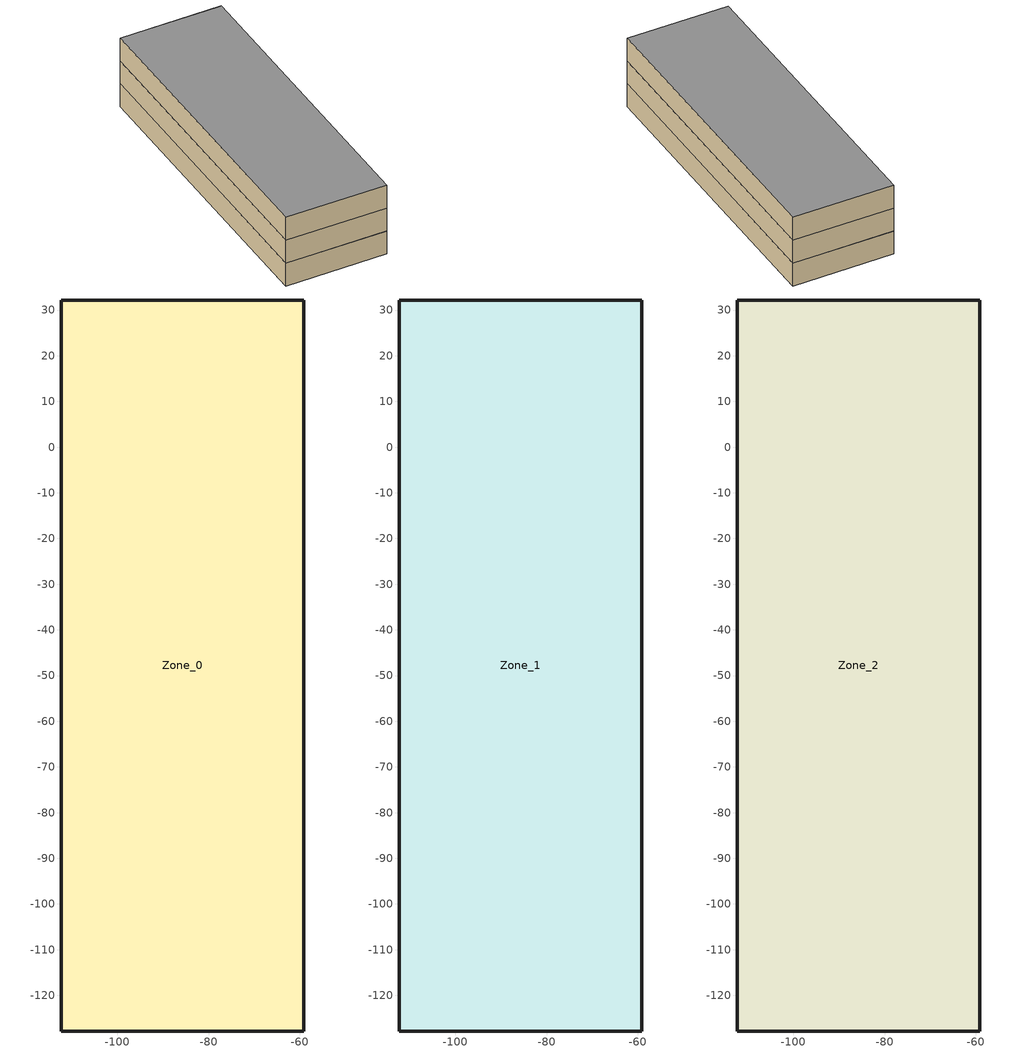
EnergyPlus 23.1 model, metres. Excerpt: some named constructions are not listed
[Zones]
Zone_0
 floor ground (Zone_0:f4UnderGroundSlabCF): -59.21,-127.8 -59.21,32.2 -112.21,32.2 -112.21,-127.8 z-85.04
 floor ground (Zone_0:f5UnderGroundSlabCF): -59.21,-127.8 -112.21,-127.8 -112.21,32.2 -59.21,32.2 z-97.96
 wall ground (Zone_0:f0UnderGroundWallCF): -112.21,-127.8 -59.21,-127.8 z-97.96:-85.04
 wall ground (Zone_0:f1UnderGroundWallCF): -112.21,32.2 -112.21,-127.8 z-97.96:-85.04
 wall ground (Zone_0:f2UnderGroundWallCF): -59.21,32.2 -112.21,32.2 z-97.96:-85.04
 wall ground (Zone_0:f3UnderGroundWallCF): -59.21,-127.8 -59.21,32.2 z-97.96:-85.04
Zone_1
 floor ground (Zone_1:f4UnderGroundSlabCF): -59.21,-127.8 -59.21,32.2 -112.21,32.2 -112.21,-127.8 z-72.04
 floor ground (Zone_1:f5UnderGroundSlabCF): -59.21,-127.8 -112.21,-127.8 -112.21,32.2 -59.21,32.2 z-84.96
 wall ground (Zone_1:f0UnderGroundWallCF): -112.21,-127.8 -59.21,-127.8 z-84.96:-72.04
 wall ground (Zone_1:f1UnderGroundWallCF): -112.21,32.2 -112.21,-127.8 z-84.96:-72.04
 wall ground (Zone_1:f2UnderGroundWallCF): -59.21,32.2 -112.21,32.2 z-84.96:-72.04
 wall ground (Zone_1:f3UnderGroundWallCF): -59.21,-127.8 -59.21,32.2 z-84.96:-72.04
Zone_2
 floor ground (Zone_2:f4UnderGroundSlabCF): -59.21,-127.8 -59.21,32.2 -112.21,32.2 -112.21,-127.8 z-59.04
 floor ground (Zone_2:f5UnderGroundSlabCF): -59.21,-127.8 -112.21,-127.8 -112.21,32.2 -59.21,32.2 z-71.96
 wall ground (Zone_2:f0UnderGroundWallCF): -112.21,-127.8 -59.21,-127.8 z-71.96:-59.04
 wall ground (Zone_2:f1UnderGroundWallCF): -112.21,32.2 -112.21,-127.8 z-71.96:-59.04
 wall ground (Zone_2:f2UnderGroundWallCF): -59.21,32.2 -112.21,32.2 z-71.96:-59.04
 wall ground (Zone_2:f3UnderGroundWallCF): -59.21,-127.8 -59.21,32.2 z-71.96:-59.04
[Schedule:Day:Hourly]
4990655d-30be-42d0-b7d9-f7b91360c5e3: Fraction, 1, 1, 1, 1, 1, 1, 1, 1, 0, 0, 0, 0, 0, 1, 0, 0, 0, 0, 0, 0, 0, 0, 0, 0
ddbcabad-8235-46fe-bcf6-a4b15b8a3657: Fraction, 1, 1, 1, 1, 1, 1, 1, 1, 0, 0, 0, 0, 0, 0, 0, 0, 0, 0, 0, 0, 0, 0, 0, 0
cf72248c-35f2-4a80-829b-52ebcfa34b87: Fraction, 1, 1, 1, 1, 1, 1, 1, 1, 0, 0, 0, 1, 1, 1, 1, 1, 0, 0, 0, 0, 0, 0, 0, 1
f7a328d6-0f38-42f4-88d7-8ab40b2088d2: Fraction, 1, 1, 1, 1, 1, 1, 1, 1, 0, 0, 0, 0, 0, 0, 0, 0, 0, 0, 0, 0, 0, 0, 0, 1
c32389d2-2add-4f29-b338-ec1394a05f4c: Fraction, 1, 1, 1, 1, 1, 1, 1, 1, 0, 0, 0, 0, 1, 1, 1, 0, 0, 0, 0, 0, 0, 0, 0, 0
146a138a-6f85-4a5b-9412-bb39e09219f7: Fraction, 1, 1, 1, 1, 1, 1, 1, 1, 0, 0, 0, 0, 0, 0, 0, 0, 0, 0, 0, 0, 0, 0, 1, 1
f6184e7c-405b-4245-8a70-00a4ae2035b5: Fraction, 1, 1, 1, 1, 1, 1, 1, 0, 0, 0, 0, 0, 1, 1, 1, 1, 0, 0, 0, 0, 0, 0, 0, 1
8ddc65c8-9e36-4aec-b7d1-ee3f3f695c53: Fraction, 1, 1, 1, 1, 1, 1, 1, 1, 0, 0, 0, 0, 1, 1, 1, 1, 1, 0, 0, 0, 0, 0, 0, 0
17b4bac4-211b-4c28-b564-849c113c3565: Fraction, 1, 1, 1, 1, 1, 1, 1, 1, 0, 0, 0, 0, 1, 1, 1, 1, 1, 0, 0, 0, 0, 0, 0, 1
c70f6871-ed7a-423d-9844-114cf08882d0: Fraction, 1, 1, 1, 1, 1, 0, 0, 0, 0, 0, 1, 1, 1, 1, 0, 0, 0, 0, 0, 0, 0, 0, 1, 1
7c3bb871-3966-407a-b88a-8c1460967f59: Fraction, 1, 1, 1, 1, 1, 0, 0, 0, 0, 0, 0, 0, 0, 0, 0, 1, 1, 1, 1, 1, 1, 1, 1, 1
dc983827-3ba4-4b70-8237-813376e3e265: Fraction, 1, 1, 1, 1, 1, 1, 1, 0, 0, 0, 0, 0, 0, 0, 0, 0, 0, 0, 0, 0, 0, 0, 1, 1
5ee64a08-fed8-4533-8653-3ad76e69a3d0: Fraction, 1, 1, 1, 1, 1, 1, 1, 0, 0, 0, 0, 0, 0, 0, 0, 0, 0, 0, 0, 0, 0, 0, 0, 1
41fc63b1-8e9f-40ea-8ef0-43001e7998d6: Fraction, 1, 1, 1, 1, 1, 1, 1, 1, 1, 1, 1, 0, 0, 0, 0, 0, 0, 0, 0, 0, 1, 1, 1, 1
ce5294b1-de96-4e6e-bf06-3be5c6e3b400: Fraction, 1, 1, 1, 1, 1, 1, 0, 0, 0, 0, 0, 0, 0, 0, 0, 0, 0, 0, 0, 0, 0, 1, 1, 1
b8d48e1c-969c-4840-b635-7067400f91d2: Fraction, 1, 1, 1, 1, 0, 0, 0, 0, 0, 0, 0, 0, 0, 0, 0, 0, 0, 0, 0, 0, 0, 1, 1, 1
364b9e69-32af-4f8e-94e3-46e899a1d91f: Fraction, 1, 1, 1, 1, 1, 1, 1, 1, 1, 1, 1, 1, 1, 1, 0, 0, 0, 0, 0, 0, 1, 1, 1, 1
a0b18eb7-2e75-4f11-a7e0-804d67b3919c: Fraction, 1, 1, 1, 1, 1, 1, 0, 0, 0, 0, 0, 0, 0, 0, 0, 0, 0, 0, 0, 0, 0, 0, 1, 1
9e18fb16-ee91-4388-b70b-efbd5e9856e6: Fraction, 0, 1, 1, 1, 1, 1, 1, 1, 0, 0, 0, 0, 0, 1, 0, 0, 0, 0, 1, 1, 1, 1, 1, 1
515ce9a3-66bb-4084-a181-e53a57d5561e: Fraction, 1, 1, 1, 1, 1, 1, 0, 0, 0, 0, 0, 0, 1, 1, 0, 0, 1, 1, 1, 1, 1, 1, 1, 1
1893ab3f-ba69-43c9-8924-3ffcb4855753: Fraction, 1, 1, 1, 1, 1, 1, 1, 1, 0, 0, 0, 0, 0, 0, 0, 0, 0, 0, 0, 0, 0, 1, 1, 1
b7326c5a-3694-44a2-89e6-cd8f5f0abe92: Fraction, 1, 1, 1, 0, 0, 0, 0, 0, 0, 0, 0, 0, 0, 0, 0, 0, 0, 0, 0, 0, 0, 0, 0, 0
1ab99d5c-8f8b-4ab1-8d59-781ea21491ca: Fraction, 1, 1, 1, 1, 1, 1, 1, 1, 0, 0, 0, 0, 1, 1, 1, 1, 0, 0, 0, 0, 0, 0, 0, 0
a392ec1e-b8d1-4bd2-8c94-c78533f0fa65: Fraction, 0, 0, 0, 0, 0, 0, 0, 0, 1, 1, 1, 1, 1, 1, 1, 1, 0, 0, 0, 0, 0, 0, 0, 0
4a0992a0-6703-4694-9782-776a2f764de0: Fraction, 0, 0, 0, 1, 1, 1, 1, 1, 0, 0, 0, 0, 0, 0, 0, 0, 0, 0, 0, 0, 0, 0, 0, 0
95b3747b-00af-4b3e-aab9-52492301c9c0: Fraction, 0, 0, 0, 1, 1, 1, 1, 1, 0, 0, 0, 0, 0, 1, 1, 1, 0, 0, 0, 0, 0, 0, 0, 0
296efc5e-ffa4-4d95-8c01-159e3d1a9450: Fraction, 0, 1, 1, 1, 1, 1, 1, 1, 0, 0, 0, 0, 0, 1, 1, 0, 0, 0, 0, 0, 0, 0, 0, 0
932f42c8-7dfa-4e44-b6b4-7462908f1e54: Fraction, 0, 0, 0, 0, 1, 1, 1, 1, 0, 0, 0, 0, 0, 0, 0, 0, 0, 0, 0, 0, 0, 0, 0, 0
e42cd00e-10d7-43a5-ba62-8932b40aff8c: Fraction, 1, 1, 1, 1, 1, 1, 1, 1, 1, 0, 1, 1, 1, 1, 1, 1, 1, 0, 0, 1, 1, 1, 1, 1
93c1feff-fb4b-419e-a2da-a6fa7789cb13: Fraction, 1, 1, 1, 1, 1, 1, 1, 1, 0, 0, 0, 1, 1, 1, 1, 1, 0, 1, 1, 1, 1, 1, 1, 1
bbb18f13-deb3-43b5-9cbe-abdd96d7ef34: Fraction, 0, 1, 1, 1, 1, 1, 1, 1, 0, 0, 0, 0, 1, 1, 1, 0, 0, 0, 0, 0, 0, 0, 0, 0
169f7885-dd6b-4bda-a898-fa467145b89e: Fraction, 0, 0, 0, 0, 0, 0, 0, 0, 0, 0, 0, 0, 1, 0, 0, 0, 0, 0, 0, 0, 0, 0, 0, 0
343cd352-4e35-4f80-aced-0067cc2ac560: Fraction, 0, 1, 1, 1, 1, 1, 1, 1, 0, 0, 0, 0, 0, 0, 0, 0, 0, 0, 0, 0, 0, 0, 0, 0
f2b1a1e4-7f33-417a-ad04-aa90d771b573: Fraction, 0, 1, 0, 0, 1, 0, 0, 0, 0, 0, 0, 1, 1, 1, 1, 1, 1, 0, 0, 0, 0, 0, 0, 0
4cc7bce9-e47b-4da7-a936-efd8a0d07b15: Fraction, 0, 0, 0, 0, 0, 0, 0, 0, 0, 0, 0, 0, 1, 0, 1, 0, 0, 0, 0, 0, 0, 0, 0, 0
ba259bce-0865-4687-8fcb-096b00680b9f: Fraction, 0, 0, 0, 0, 0, 0, 0, 0, 0, 0, 0, 1, 0, 0, 1, 1, 0, 0, 0, 0, 0, 0, 0, 1
99195353-3176-4c25-8915-a505d6ad7955: Fraction, 0, 0, 0, 1, 1, 1, 1, 1, 0, 0, 0, 1, 1, 1, 1, 0, 0, 0, 0, 0, 0, 1, 1, 0
2d8df18f-9c00-4bfb-b288-aba4eebd9f96: Fraction, 0, 1, 1, 1, 1, 1, 1, 1, 0, 0, 0, 1, 1, 1, 1, 1, 0, 0, 1, 0, 0, 1, 1, 1
4a9e5363-eca1-4d0f-ad8d-fdc4520bc8ea: Fraction, 1, 1, 1, 1, 1, 1, 1, 1, 0, 0, 0, 1, 1, 1, 1, 0, 0, 0, 0, 1, 0, 0, 1, 1
24733e8f-992a-4106-bfec-0ff543eb17ed: Fraction, 1, 1, 1, 1, 1, 1, 1, 1, 1, 1, 0, 0, 0, 0, 0, 0, 0, 0, 0, 1, 1, 1, 1, 1
4e9228c6-2ccb-4c8c-a529-8e9ebe4e32a6: Fraction, 1, 1, 1, 1, 1, 1, 1, 1, 0, 0, 0, 1, 1, 1, 1, 1, 1, 0, 1, 1, 1, 1, 1, 1
ba4fd41a-60d1-4598-9e01-96e9cb7a81a7: Fraction, 1, 1, 0, 0, 1, 1, 0, 0, 0, 0, 0, 1, 0, 0, 1, 1, 0, 0, 0, 0, 0, 0, 0, 0
462245c3-eebd-4e0e-bd01-4b4d76b4806a: Fraction, 0, 1, 1, 0, 1, 1, 0, 0, 0, 0, 0, 1, 1, 1, 1, 1, 1, 0, 0, 0, 0, 0, 0, 0
d584eac3-69da-4c84-9996-9a0aadd5a1b0: Fraction, 0, 0, 0, 0, 1, 1, 1, 1, 0, 0, 0, 1, 1, 1, 1, 1, 0, 0, 0, 0, 0, 0, 0, 0
65101d32-8e66-4dd0-b39b-07bb03a192c1: Fraction, 1, 1, 1, 1, 1, 1, 1, 1, 0, 0, 0, 1, 1, 1, 1, 1, 0, 0, 0, 0, 0, 0, 0, 0
8970d29c-e127-498a-928b-e103284c4e40: Fraction, 0, 0, 1, 1, 1, 1, 1, 0, 0, 0, 0, 1, 1, 1, 1, 1, 1, 0, 0, 0, 0, 0, 0, 0
88003ef4-4e17-4f12-82db-06ac83eec7df: Fraction, 0, 0, 0, 0, 0, 0, 0, 0, 0, 0, 0, 0, 0, 1, 0, 0, 0, 0, 0, 0, 0, 0, 0, 0
474987f6-c91e-4677-b19f-0e1b744b4fdf: Fraction, 0, 0, 0, 0, 0, 0, 0, 0, 0, 0, 0, 1, 1, 1, 0, 0, 0, 0, 0, 0, 0, 0, 0, 0
f6bbebfb-76e4-4b0b-9e43-2da733fbb0a3: Fraction, 0, 0, 0, 0, 0, 0, 0, 0, 0, 0, 0, 0, 1, 1, 1, 1, 0, 0, 0, 0, 0, 0, 0, 0
adb81e84-7430-47e9-b635-a36dea76b89d: Fraction, 0, 0, 0, 1, 1, 1, 1, 1, 0, 0, 0, 1, 1, 1, 1, 1, 0, 0, 0, 0, 0, 0, 0, 0
f6f1c1d9-049f-41b4-9d6b-bfb067bf195b: Fraction, 1, 1, 1, 0, 1, 1, 1, 1, 0, 0, 0, 1, 1, 1, 1, 1, 1, 0, 0, 0, 0, 0, 0, 1
553d6555-b667-4097-9b59-70cabb361f30: Fraction, 1, 1, 1, 1, 1, 1, 1, 1, 0, 0, 0, 1, 1, 1, 1, 1, 1, 0, 0, 0, 0, 0, 0, 1
e1393ffb-9773-4999-a726-9d47cb04136a: Fraction, 1, 1, 1, 1, 0, 0, 0, 1, 0, 0, 1, 1, 1, 1, 1, 1, 1, 0, 0, 0, 0, 0, 0, 0
e5b62834-753d-41ed-9473-68628bdb2179: Fraction, 1, 1, 1, 1, 0, 0, 0, 0, 0, 0, 0, 1, 1, 1, 1, 1, 1, 0, 0, 0, 0, 0, 0, 0
30c5b6e9-c70d-42c7-85a5-f8e20bae2a3a: Fraction, 0, 0, 0, 0, 0, 0, 0, 0, 0, 0, 0, 1, 1, 1, 1, 1, 0, 0, 0, 0, 0, 1, 1, 1
5256ec91-b374-429d-95dd-7bd58aa69f5c: Fraction, 1, 1, 1, 1, 1, 1, 1, 1, 1, 1, 0, 0, 0, 0, 1, 1, 0, 0, 0, 1, 1, 0, 1, 0
65d90f0f-ada1-4bf1-9faf-b2f59c34d37b: Fraction, 0, 1, 1, 1, 1, 1, 1, 1, 1, 1, 1, 1, 0, 1, 0, 1, 1, 1, 1, 1, 1, 1, 1, 1
a419129a-2f89-42c1-8dd8-f0857b677e69: Fraction, 1, 1, 1, 1, 1, 1, 1, 1, 0, 0, 0, 1, 0, 1, 1, 0, 0, 0, 0, 1, 0, 1, 1, 1
b022e0bb-a275-4c57-aa80-192e32ac189f: Fraction, 1, 1, 1, 1, 1, 1, 1, 1, 0, 0, 0, 1, 1, 1, 1, 1, 1, 1, 0, 0, 0, 0, 0, 0
c82ff078-1688-4139-a132-e602e139a5fd: Fraction, 1, 0, 1, 1, 1, 0, 1, 1, 0, 0, 0, 1, 1, 1, 1, 1, 1, 0, 0, 0, 0, 0, 0, 0
54109500-1a0b-4c05-bc4d-06f6168a1e04: Fraction, 0, 0, 0, 0, 0, 1, 1, 0, 0, 0, 0, 0, 1, 1, 1, 1, 0, 0, 0, 0, 1, 1, 1, 0
8a1bcc84-cceb-41af-95a9-7ed94f88ecd6: Fraction, 0, 1, 0, 1, 1, 1, 1, 1, 0, 0, 0, 1, 1, 1, 1, 1, 1, 0, 0, 0, 0, 0, 0, 0
a18df368-f57b-4c2b-8a75-695b3128dbb9: Fraction, 0, 1, 1, 1, 1, 1, 0, 1, 0, 0, 0, 1, 1, 1, 1, 1, 1, 1, 0, 0, 0, 0, 0, 0
73424d57-4ed9-4eae-8dcc-7d5316262cfd: Fraction, 0, 0, 0, 1, 1, 1, 1, 1, 0, 0, 0, 1, 1, 1, 1, 1, 1, 1, 0, 0, 0, 0, 0, 0
3f5afae1-e994-45ae-948f-33423cfaaaaf: Fraction, 0, 0, 0, 0, 1, 1, 1, 1, 0, 0, 0, 1, 1, 1, 1, 1, 1, 1, 0, 0, 0, 0, 0, 0
a648e644-6c33-4cfe-99c1-1caf6a4b85d6: Fraction, 0, 0, 1, 1, 1, 1, 1, 1, 0, 0, 0, 1, 1, 1, 1, 1, 0, 1, 1, 1, 0, 1, 1, 1
d4a9c144-cca3-4e63-8a18-ec525f472f23: Fraction, 0, 0, 0, 0, 1, 1, 1, 1, 0, 0, 1, 1, 1, 1, 1, 1, 1, 0, 0, 0, 0, 0, 0, 0
a6ed40fb-7ca5-43b2-b61a-85ecd607b0b3: Fraction, 0, 0, 0, 0, 0, 1, 0, 0, 0, 1, 1, 1, 1, 1, 1, 1, 1, 1, 0, 0, 0, 0, 0, 0
11492a51-c403-459d-8a46-ca1af14a6784: Fraction, 0, 0, 0, 1, 1, 1, 1, 0, 0, 0, 0, 1, 1, 1, 1, 1, 1, 1, 0, 0, 0, 0, 0, 0
7745bb25-59fb-4388-92f8-903c224c2efa: Fraction, 1, 1, 1, 0, 1, 0, 1, 1, 0, 0, 0, 0, 1, 1, 1, 1, 1, 0, 0, 0, 0, 0, 0, 0
98f117e3-54f2-4f10-82aa-6c80a896727f: Fraction, 0, 0, 1, 1, 1, 1, 1, 1, 0, 1, 1, 1, 1, 1, 0, 1, 0, 0, 0, 1, 0, 0, 1, 1
e127ac07-f069-4628-8bb0-0ed6b7035576: Fraction, 1, 1, 1, 1, 1, 1, 0, 1, 0, 1, 1, 1, 1, 1, 1, 1, 1, 1, 0, 0, 0, 0, 0, 0
e8f72b66-998e-4fb3-8f09-1e1ba87c6d6a: Fraction, 0, 1, 1, 1, 1, 1, 0, 1, 0, 0, 0, 1, 1, 1, 0, 0, 0, 0, 0, 0, 0, 0, 0, 1
d3391a05-acd4-4579-9f46-da14c4353c49: Fraction, 1, 1, 1, 1, 1, 1, 1, 1, 0, 1, 1, 1, 1, 1, 1, 0, 1, 0, 0, 1, 1, 1, 1, 1
1228b84f-4fde-4624-96c2-9d4c5bb47287: Fraction, 1, 1, 1, 1, 1, 1, 1, 0, 0, 0, 0, 0, 1, 1, 1, 1, 0, 0, 0, 0, 0, 0, 1, 0
d6e0b4f4-0184-4ec3-9824-0c713518b6f7: Fraction, 0, 0, 1, 1, 1, 1, 1, 1, 0, 1, 1, 1, 1, 1, 1, 1, 1, 1, 1, 0, 0, 0, 0, 0
8869f073-712e-498e-bd28-5a916bf9c043: Fraction, 1, 1, 1, 1, 1, 1, 1, 1, 0, 0, 1, 1, 1, 0, 0, 0, 0, 0, 0, 1, 0, 1, 1, 1
3a1e16ea-d3c5-441b-9683-1d694535276d: Fraction, 1, 1, 1, 1, 1, 1, 1, 1, 0, 0, 0, 1, 1, 1, 1, 1, 0, 0, 0, 0, 0, 1, 1, 1
cb49c78b-421b-41f7-bc8e-d9f7a967340c: Fraction, 1, 1, 1, 1, 1, 1, 1, 1, 0, 1, 1, 0, 1, 1, 1, 0, 0, 0, 0, 1, 1, 1, 1, 1
a8217476-a436-4bb1-8618-cd83abb40946: Fraction, 1, 1, 1, 1, 1, 1, 1, 1, 0, 0, 1, 1, 1, 1, 1, 1, 1, 1, 0, 0, 0, 0, 0, 0
e1e85391-f4bd-42ed-91ec-bea42fb3e333: Fraction, 0, 1, 1, 0, 1, 1, 1, 1, 0, 1, 1, 1, 1, 1, 1, 1, 0, 1, 1, 1, 1, 1, 1, 1
0742a495-0d03-4fc6-b526-6c41f36587e6: Fraction, 1, 1, 0, 1, 1, 1, 1, 1, 0, 0, 1, 1, 1, 0, 0, 0, 1, 1, 0, 1, 1, 1, 1, 1
172196ab-c107-414e-9ad3-71d3d7f8de8f: Fraction, 1, 1, 1, 1, 1, 1, 1, 1, 0, 0, 1, 1, 1, 1, 1, 0, 1, 1, 1, 1, 1, 1, 1, 1
d2946ce1-9950-49cb-a814-0a9ec1e90ce6: Fraction, 1, 1, 1, 1, 1, 1, 1, 1, 1, 0, 1, 1, 1, 1, 1, 0, 1, 0, 0, 1, 1, 1, 1, 1
8672291e-6042-4cc5-960a-03c3fb4eaeb7: Fraction, 1, 1, 1, 1, 1, 1, 1, 1, 1, 1, 1, 1, 1, 1, 0, 0, 0, 0, 0, 0, 0, 1, 1, 1
f67a8e41-4fd8-4448-80eb-35519068e788: Fraction, 1, 1, 1, 1, 0, 0, 0, 0, 0, 0, 1, 1, 1, 1, 1, 1, 1, 0, 0, 0, 0, 0, 0, 0
014c4d2f-05c5-4c36-87c3-d3284c859401: Fraction, 0, 1, 1, 1, 1, 1, 1, 1, 0, 0, 0, 1, 1, 1, 1, 1, 1, 1, 0, 0, 0, 0, 0, 0
d90f9124-1c84-462f-8adb-86b7c230095c: Fraction, 0, 1, 0, 0, 1, 0, 1, 0, 0, 0, 1, 1, 1, 1, 1, 1, 1, 0, 0, 0, 0, 0, 0, 0
57eaf75e-ac45-4c9c-997b-b75858833340: Fraction, 0, 1, 1, 1, 1, 1, 1, 1, 0, 1, 1, 1, 1, 1, 1, 1, 1, 1, 0, 0, 0, 0, 0, 0
948e1234-283b-4a84-ae9b-cf5e981b6594: Fraction, 0, 0, 0, 0, 1, 0, 0, 0, 0, 1, 1, 1, 1, 1, 1, 1, 1, 1, 1, 0, 0, 0, 0, 0
9cc311d4-a842-4bc7-8a0a-fad00844c6ff: Fraction, 0, 0, 0, 0, 1, 1, 0, 1, 0, 0, 1, 1, 0, 1, 1, 1, 1, 1, 1, 1, 1, 1, 1, 1
72eca828-8906-458d-baaa-a0cd1dbf8eee: Fraction, 1, 1, 1, 1, 1, 1, 1, 1, 0, 0, 0, 1, 1, 1, 1, 1, 1, 0, 0, 0, 0, 0, 0, 0
5830f230-8a56-43f6-abb1-8026dc5f0e54: Fraction, 0, 1, 1, 1, 1, 1, 1, 1, 0, 0, 1, 1, 1, 0, 0, 0, 0, 0, 0, 0, 0, 0, 0, 1
db8b4397-9065-450a-948c-cc192b8f49bb: Fraction, 1, 1, 1, 1, 1, 1, 1, 1, 0, 0, 1, 1, 1, 1, 1, 1, 1, 0, 1, 0, 0, 0, 0, 0
876bc5af-4060-4cff-b56c-12059f0228be: Fraction, 0, 0, 0, 0, 1, 1, 0, 0, 0, 0, 1, 1, 0, 0, 0, 1, 1, 0, 0, 1, 1, 1, 1, 1
dc26538a-9c1a-4ca0-9375-401735199c24: Fraction, 1, 1, 1, 1, 1, 1, 1, 1, 0, 0, 0, 1, 1, 1, 1, 0, 0, 1, 1, 1, 1, 1, 1, 1
159e2855-c99d-436e-a16b-2b4d86bf80b8: Fraction, 1, 1, 1, 1, 1, 1, 1, 1, 0, 0, 0, 1, 1, 1, 1, 0, 1, 1, 0, 0, 0, 0, 0, 0
81a1ee3a-dfbf-4e17-80ef-5d5352f32c27: Fraction, 0, 0, 0, 0, 1, 0, 0, 0, 0, 1, 0, 1, 1, 1, 0, 1, 1, 1, 1, 1, 1, 1, 1, 1
66a05e9a-41bf-43c8-925d-a78a209be22d: Fraction, 1, 1, 1, 1, 1, 1, 1, 1, 1, 0, 0, 1, 1, 1, 1, 1, 0, 0, 0, 0, 0, 0, 0, 0
5bacbb24-9478-4068-b982-f687c986b3f9: Fraction, 1, 1, 1, 1, 1, 1, 1, 1, 0, 1, 1, 1, 1, 1, 1, 0, 0, 0, 0, 0, 0, 0, 0, 0
3dd02923-900e-49d4-b6fb-a0a160191695: Fraction, 1, 1, 1, 0, 1, 1, 0, 1, 0, 0, 0, 1, 1, 1, 0, 0, 0, 0, 0, 0, 0, 0, 0, 0
5014bcf0-9440-42c0-b49d-b4620f816c24: Fraction, 0, 0, 0, 0, 0, 0, 0, 0, 1, 1, 1, 1, 1, 1, 1, 1, 1, 1, 1, 0, 0, 0, 0, 0
dc4a0c3b-6e14-496c-841f-488f3549cabc: Fraction, 0, 0, 0, 0, 1, 0, 1, 1, 1, 1, 1, 1, 1, 1, 1, 1, 1, 1, 0, 0, 0, 0, 0, 0
2645ccdc-84ae-4b06-97f7-ce6fd82920e0: Fraction, 0, 0, 0, 0, 0, 1, 1, 1, 1, 1, 1, 1, 1, 1, 1, 1, 1, 1, 1, 0, 0, 0, 0, 0
84819a69-f4c3-4b04-a492-180f30d8b62b: Fraction, 0, 0, 0, 0, 1, 0, 1, 0, 0, 1, 1, 1, 1, 1, 1, 1, 1, 1, 1, 0, 0, 0, 0, 0
684a3ba8-3295-45f9-9cbc-9a6aecb1adf3: Fraction, 0, 0, 0, 0, 1, 1, 1, 1, 0, 1, 1, 1, 1, 1, 1, 1, 1, 1, 1, 0, 0, 0, 0, 0
d91f2aad-33c9-4eff-b15b-4a4d9802320d: Fraction, 0, 0, 0, 0, 0, 0, 0, 0, 1, 1, 1, 1, 1, 1, 0, 0, 0, 0, 0, 1, 0, 0, 0, 0
af71133c-8d93-47bf-9777-ff0218e4d792: Fraction, 0, 1, 0, 0, 1, 0, 1, 1, 0, 1, 1, 1, 1, 0, 1, 0, 0, 0, 0, 0, 0, 0, 0, 1
9704df51-a02a-498b-b5c9-8459204c80f1: Fraction, 1, 0, 1, 1, 1, 1, 1, 0, 0, 1, 1, 1, 0, 0, 1, 1, 1, 0, 0, 0, 0, 0, 0, 0
8fc6d5f6-cae1-4c62-9524-28f9c5a79493: Fraction, 1, 1, 0, 1, 1, 1, 1, 1, 0, 1, 1, 1, 1, 1, 1, 0, 0, 0, 0, 0, 0, 0, 0, 0
a1ac64a9-fafa-4414-aa58-64dea30dc4dc: Fraction, 0, 1, 1, 1, 1, 1, 1, 1, 0, 1, 1, 1, 0, 1, 1, 1, 0, 1, 0, 1, 1, 0, 1, 0
bfeacc8b-1c6b-4134-8656-0dd87e5d8850: Fraction, 1, 1, 1, 1, 1, 1, 1, 1, 0, 0, 0, 0, 1, 0, 0, 0, 0, 0, 0, 0, 0, 0, 1, 0
0c6c6542-ba8c-4701-89f9-ef46739d8f49: Fraction, 1, 1, 0, 1, 1, 1, 1, 1, 0, 1, 1, 1, 1, 1, 1, 1, 1, 1, 0, 0, 0, 0, 0, 0
794397ce-1177-4f6b-badc-67231df6fe8e: Fraction, 0, 0, 0, 0, 0, 0, 0, 0, 0, 1, 1, 0, 0, 1, 1, 0, 0, 0, 0, 0, 0, 1, 1, 1
d300139e-5e1a-41f4-abd5-99051e38350a: Fraction, 1, 1, 1, 1, 1, 1, 0, 0, 0, 0, 1, 1, 1, 1, 1, 1, 1, 1, 0, 0, 0, 0, 0, 0
5a232ddb-5e96-4138-9a5b-8adbc1537b38: Fraction, 0, 0, 0, 0, 0, 0, 0, 0, 0, 0, 1, 1, 1, 1, 1, 1, 1, 1, 0, 0, 0, 0, 0, 0
6ccb76c0-d2d1-42d1-bfc4-b1fa49a334c6: Fraction, 0, 0, 0, 1, 1, 1, 0, 0, 0, 0, 0, 0, 1, 1, 0, 0, 1, 1, 0, 0, 0, 1, 1, 1
cb7a568a-c2ce-4e41-bd9b-e3e438bbce52: Fraction, 1, 1, 1, 1, 1, 1, 1, 1, 0, 1, 1, 1, 0, 0, 0, 0, 0, 0, 0, 0, 0, 0, 0, 1
0ddac3f1-1099-4fb2-b559-4420870b942c: Fraction, 1, 1, 1, 1, 1, 1, 1, 1, 1, 0, 0, 0, 1, 1, 1, 1, 0, 0, 0, 0, 0, 0, 1, 1
d8fca7be-a51e-484f-86b7-f972d042e306: Fraction, 1, 1, 1, 1, 1, 1, 1, 1, 0, 0, 1, 1, 1, 1, 1, 1, 1, 0, 0, 0, 0, 0, 0, 0
de1fe591-9dc7-4cd9-8c2a-b7f20883094f: Fraction, 1, 1, 1, 1, 1, 1, 1, 1, 0, 0, 1, 1, 1, 1, 0, 0, 1, 1, 1, 1, 1, 1, 1, 1
0742eb3a-0c86-4fd1-8317-746357cc7d63: Fraction, 1, 1, 1, 1, 1, 1, 1, 1, 0, 0, 1, 1, 1, 1, 0, 0, 0, 1, 1, 1, 1, 1, 1, 1
5f847c61-df6f-4c88-83c0-39506a2b41b2: Fraction, 0, 0, 0, 0, 1, 1, 1, 1, 0, 0, 0, 0, 0, 0, 0, 0, 0, 0, 0, 0, 0, 0, 1, 1
fba85a5a-f1ab-4cdb-a796-9362d49a9af1: Fraction, 1, 1, 1, 1, 1, 1, 1, 1, 1, 1, 1, 1, 1, 1, 1, 1, 1, 1, 1, 0, 0, 0, 0, 0
0f277c24-c0f2-4576-bd82-e289b47484db: Fraction, 0, 0, 0, 0, 0, 0, 0, 0, 0, 0, 1, 1, 1, 1, 1, 0, 0, 0, 0, 0, 0, 1, 1, 1
357c8fe1-3764-409e-bfb1-2d2266aa9b97: Fraction, 1, 1, 1, 1, 1, 1, 1, 1, 1, 0, 0, 0, 1, 1, 1, 1, 1, 0, 0, 0, 0, 0, 0, 0
c86219c4-9d72-4ca7-b440-81730297ecba: Fraction, 0, 1, 0, 0, 0, 1, 1, 1, 0, 0, 1, 1, 1, 0, 0, 0, 0, 0, 0, 0, 0, 0, 0, 0
37274df6-ca98-42d8-8d8e-8f8cde0cdf25: Fraction, 1, 1, 1, 1, 1, 1, 1, 1, 1, 0, 0, 0, 0, 0, 0, 0, 1, 1, 0, 0, 0, 0, 0, 0
eb234caf-02f9-4032-a29b-7fc9afb920a0: Fraction, 0, 0, 0, 1, 1, 0, 0, 0, 0, 1, 1, 1, 0, 0, 0, 0, 0, 0, 0, 0, 0, 0, 0, 0
eacfa999-1085-4c67-9a9f-03a068a8ba63: Fraction, 0, 0, 0, 0, 0, 0, 0, 0, 0, 1, 1, 1, 0, 0, 0, 0, 0, 0, 0, 0, 1, 1, 1, 1
d861ee47-0ed5-4f9c-bd17-aa3403b6e748: Fraction, 1, 1, 1, 1, 1, 1, 1, 1, 0, 0, 1, 1, 1, 1, 1, 1, 1, 1, 1, 0, 0, 0, 0, 0
dff0e23f-a4c3-4ca3-927f-30b948713f9c: Fraction, 0, 1, 1, 1, 1, 1, 0, 0, 0, 1, 1, 1, 1, 1, 1, 1, 1, 0, 0, 0, 0, 0, 0, 0
034a35f3-a5a8-43e0-b43f-743e6209887f: Fraction, 0, 1, 1, 1, 1, 1, 1, 1, 1, 0, 0, 1, 1, 1, 1, 1, 0, 0, 0, 0, 0, 0, 0, 0
43fff8c3-343e-4a38-b797-b5eb4743449a: Fraction, 0, 0, 0, 0, 0, 0, 0, 0, 0, 0, 0, 0, 1, 1, 1, 1, 0, 0, 0, 0, 0, 0, 0, 1
e441a8d2-7ccf-4761-86b8-526599c9e66c: Fraction, 0, 0, 0, 0, 0, 0, 0, 0, 0, 0, 0, 0, 1, 1, 1, 1, 1, 1, 0, 0, 0, 0, 0, 0
379f3e54-e52c-43e5-888a-38457d27177c: Fraction, 0, 0, 1, 1, 1, 1, 1, 1, 0, 0, 0, 0, 0, 0, 0, 0, 0, 0, 0, 0, 0, 0, 0, 0
0ece0139-d492-4910-8b62-4ec35bff2561: Fraction, 0, 0, 0, 0, 0, 0, 0, 0, 0, 0, 0, 0, 0, 0, 0, 0, 0, 0, 0, 0, 0, 0, 1, 1
b979b714-ba25-4394-a700-36dbe064ad63: Fraction, 0, 0, 0, 1, 1, 1, 1, 1, 1, 0, 0, 0, 0, 0, 0, 0, 1, 0, 0, 0, 0, 0, 0, 0
93914062-5cb8-43c8-90d2-ed0af87883da: Fraction, 0, 0, 0, 1, 1, 1, 1, 1, 0, 0, 1, 1, 1, 1, 1, 1, 1, 0, 0, 0, 0, 0, 0, 0
7a6d83f4-2166-42e5-a187-4e16ba2fffa3: Fraction, 0, 1, 1, 1, 1, 1, 1, 0, 0, 0, 1, 1, 1, 1, 1, 1, 1, 1, 0, 0, 0, 0, 0, 0
5a7879fd-83f1-411b-bec6-c6a9ea5f3aa1: Fraction, 0, 0, 0, 0, 0, 0, 0, 0, 0, 1, 1, 1, 1, 1, 1, 1, 0, 0, 0, 0, 0, 0, 0, 0
96f31431-0930-49db-ad40-b0db174b0c39: Fraction, 0, 1, 1, 1, 1, 1, 1, 1, 1, 1, 1, 0, 1, 1, 1, 1, 1, 1, 0, 0, 0, 0, 0, 0
b37a14e3-bf42-4965-88af-21c1325017a2: Fraction, 0, 1, 0, 1, 0, 0, 0, 1, 0, 0, 1, 1, 1, 1, 1, 1, 1, 1, 1, 0, 1, 1, 0, 0
e698a1c9-7e8d-4d81-9a52-2a7bed0f65a3: Fraction, 0, 0, 0, 0, 0, 0, 0, 0, 0, 0, 1, 1, 1, 1, 1, 1, 1, 1, 1, 1, 0, 0, 0, 0
d50ecf85-85ee-4e03-9fa0-b34daede8290: Fraction, 0, 0, 0, 0, 0, 0, 0, 0, 1, 1, 1, 1, 1, 1, 1, 1, 1, 0, 0, 0, 0, 0, 0, 0
e76ae816-19a6-414a-b5ca-8bda985c71ec: Fraction, 0, 0, 0, 0, 0, 0, 0, 0, 0, 0, 1, 0, 0, 1, 1, 1, 1, 1, 1, 0, 0, 0, 0, 0
14d3d720-94f0-4acb-8fb2-1d89847bccb2: Fraction, 0, 0, 0, 1, 1, 0, 0, 0, 0, 1, 1, 1, 1, 0, 0, 0, 0, 0, 0, 0, 0, 0, 1, 0
56dc4892-5f35-411c-b6ff-1d88210225ff: Fraction, 0, 1, 1, 1, 1, 0, 1, 1, 0, 0, 0, 0, 1, 1, 1, 1, 1, 1, 1, 0, 0, 0, 0, 0
20f2fea2-a285-46b6-bd09-3d1ac3f090b0: Fraction, 0, 1, 0, 0, 1, 0, 1, 0, 0, 1, 1, 1, 1, 1, 1, 1, 1, 1, 1, 1, 0, 0, 0, 0
7ec521b0-10c2-461e-958a-02c3897f5e00: Fraction, 0, 0, 0, 0, 0, 0, 0, 0, 0, 1, 1, 1, 1, 1, 1, 1, 1, 1, 1, 1, 1, 0, 0, 0
8830192e-5464-4960-a428-8eede7dcb8a8: Fraction, 0, 0, 0, 0, 0, 0, 0, 0, 1, 1, 1, 1, 1, 1, 1, 1, 1, 1, 1, 1, 1, 0, 0, 0
ae37445b-6e07-4ca7-9dba-8efde891dc25: Fraction, 0, 0, 0, 0, 0, 0, 0, 1, 0, 1, 0, 0, 1, 1, 1, 0, 0, 1, 0, 0, 0, 0, 0, 0
c9238a56-2a1a-4750-96ec-ac8e0da7fabf: Fraction, 0, 0, 0, 1, 1, 1, 1, 0, 0, 0, 0, 1, 1, 1, 1, 1, 1, 0, 0, 0, 0, 0, 0, 0
029dd373-8336-483a-af55-c852f6f674ad: Fraction, 0, 1, 0, 0, 0, 0, 0, 0, 0, 1, 1, 1, 1, 1, 1, 1, 1, 1, 1, 0, 1, 0, 0, 0
66c85cba-6c3e-4e7c-aea6-714dbaca6c47: Fraction, 0, 0, 0, 0, 0, 0, 0, 0, 0, 0, 0, 1, 1, 1, 1, 1, 1, 0, 1, 1, 1, 1, 1, 0
b782f4f7-7bdc-4469-9055-3533ab16824d: Fraction, 0, 1, 1, 0, 1, 0, 0, 1, 0, 0, 0, 1, 1, 1, 0, 0, 1, 0, 0, 1, 1, 1, 1, 0
e0d9378b-2d7a-4547-bf2e-6378b4ec828b: Fraction, 1, 1, 1, 1, 1, 1, 1, 1, 0, 0, 0, 1, 1, 1, 1, 1, 1, 1, 0, 0, 0, 0, 1, 1
3b1fd247-bdbc-4e2a-997c-e3352caec793: Fraction, 0, 1, 0, 0, 1, 1, 1, 1, 0, 0, 1, 1, 1, 0, 0, 0, 0, 1, 0, 1, 1, 0, 1, 1
f016204f-9021-4e11-91c6-9dc3005ba384: Fraction, 1, 1, 1, 1, 0, 0, 0, 0, 0, 0, 0, 1, 1, 0, 1, 1, 1, 1, 1, 0, 0, 0, 0, 0
2c794d3d-56b6-4dc4-8db1-20038e379a32: Fraction, 0, 0, 0, 0, 1, 1, 1, 1, 1, 0, 1, 1, 1, 0, 1, 1, 1, 0, 0, 0, 0, 0, 0, 0
df3bc00a-f874-4621-bd04-d6542c127a83: Fraction, 0, 1, 1, 1, 1, 1, 1, 1, 0, 0, 0, 1, 1, 1, 1, 1, 0, 0, 0, 0, 0, 0, 0, 0
5802fbba-8751-4a1f-9edd-7bfb4e131723: Fraction, 0, 0, 0, 0, 0, 0, 0, 0, 0, 0, 0, 1, 1, 0, 1, 1, 1, 1, 0, 0, 0, 0, 0, 0
9b700783-a530-4898-87c9-5262fa31c1e0: Fraction, 0, 0, 0, 0, 0, 0, 0, 0, 0, 1, 0, 1, 1, 1, 1, 1, 1, 1, 0, 0, 0, 0, 0, 0
afd4c33e-2f09-4700-a571-313eda044cbc: Fraction, 0, 0, 0, 0, 0, 0, 0, 0, 0, 0, 1, 1, 1, 0, 1, 1, 1, 1, 0, 0, 0, 0, 0, 0
716f22a3-9982-4f8b-b174-11c7a94417d4: Fraction, 0, 0, 0, 0, 0, 0, 1, 1, 1, 0, 1, 0, 0, 0, 0, 0, 0, 0, 0, 1, 0, 0, 0, 0
1ee0bae9-af02-4180-a3b5-d9bec7fcdb78: Fraction, 1, 0, 0, 0, 1, 0, 0, 0, 0, 0, 1, 1, 0, 1, 1, 1, 1, 0, 0, 0, 0, 0, 0, 0
7fc26d9e-3abd-4954-84f9-5e6fb586edd7: Fraction, 0, 0, 0, 0, 0, 0, 0, 0, 0, 1, 1, 1, 0, 0, 1, 1, 1, 1, 0, 0, 0, 0, 0, 0
0788c1af-11cc-4c97-8b09-485023b8a300: Fraction, 0, 0, 0, 0, 0, 0, 0, 0, 0, 1, 1, 1, 1, 1, 1, 1, 1, 1, 1, 0, 0, 0, 0, 0
c618e534-4f74-488c-936f-46974f7473cf: Fraction, 0, 0, 0, 0, 0, 0, 0, 0, 0, 1, 1, 1, 0, 0, 1, 1, 1, 0, 0, 0, 0, 0, 0, 0
b826a1bf-cab3-49e8-bc2c-08292c033bda: Fraction, 0, 0, 0, 0, 1, 0, 0, 0, 0, 0, 1, 1, 1, 1, 1, 1, 1, 1, 0, 0, 0, 0, 1, 0
22f8922f-465e-49cf-9aa1-3585e2d610d9: Fraction, 0, 1, 1, 1, 1, 1, 1, 0, 0, 0, 1, 1, 1, 0, 0, 0, 0, 0, 1, 1, 1, 1, 1, 1
14a142e0-f293-4f7f-bd6e-d2e228a073b2: Fraction, 1, 1, 1, 1, 1, 1, 0, 0, 0, 0, 1, 1, 1, 0, 1, 1, 1, 1, 0, 0, 0, 0, 0, 0
3b98fb9d-ac89-451b-bd25-d3fdb9b350e0: Fraction, 0, 1, 1, 1, 1, 1, 1, 1, 0, 0, 0, 0, 0, 0, 1, 1, 0, 0, 0, 0, 0, 0, 0, 0
725f3b9e-a9a1-4408-87fe-bcb8e30321d4: Fraction, 1, 0, 1, 1, 1, 1, 1, 1, 0, 0, 1, 1, 1, 1, 1, 1, 1, 1, 1, 1, 1, 1, 1, 1
a033d0ff-c631-4011-b72b-9a10250e1baa: Fraction, 1, 1, 1, 1, 1, 1, 1, 1, 1, 1, 0, 0, 1, 0, 0, 0, 0, 0, 0, 0, 0, 0, 0, 1
e3a025a4-6459-4b6d-97fc-04e1121bb718: Fraction, 1, 1, 1, 1, 1, 1, 1, 1, 0, 0, 0, 0, 0, 0, 1, 1, 0, 0, 0, 0, 1, 0, 0, 1
738f3f6c-2b35-42c1-b269-c559d92f8fb1: Fraction, 1, 1, 1, 1, 1, 1, 1, 1, 0, 0, 0, 0, 0, 0, 1, 1, 0, 0, 0, 0, 0, 0, 0, 0
d647a2bc-b0b4-4848-a51c-f5ecb189c25f: Fraction, 0, 1, 0, 1, 1, 1, 1, 1, 0, 0, 0, 1, 1, 1, 0, 0, 0, 0, 0, 0, 0, 0, 0, 0
b66c4512-ce9d-40fc-9dac-b09ecb068ead: Fraction, 0, 1, 1, 1, 1, 1, 1, 1, 1, 0, 0, 1, 1, 1, 1, 1, 1, 0, 0, 0, 0, 0, 0, 0
adf19d01-90b2-4331-8650-8c4f8e868e04: Fraction, 0, 0, 0, 1, 1, 1, 1, 1, 0, 0, 0, 1, 1, 1, 1, 1, 1, 1, 1, 0, 0, 0, 0, 0
5115e12a-ae07-4d83-bf7b-64535547c2ef: Fraction, 0, 0, 0, 1, 1, 1, 1, 1, 0, 0, 1, 1, 1, 0, 1, 1, 1, 0, 1, 1, 1, 1, 1, 1
4c635ded-9b0a-424f-977a-b3dae539db53: Fraction, 1, 0, 1, 1, 1, 1, 1, 1, 0, 0, 0, 0, 1, 0, 1, 0, 0, 0, 0, 0, 0, 0, 0, 0
8d650560-245b-4ded-93a8-b065f68d7bcb: Fraction, 0, 0, 0, 0, 0, 0, 0, 0, 0, 0, 0, 0, 0, 1, 1, 1, 0, 0, 0, 0, 0, 0, 0, 0
b9eb71fa-5133-4915-87c2-4102a35891ed: Fraction, 0, 0, 0, 0, 1, 0, 0, 0, 0, 0, 0, 1, 1, 1, 1, 1, 1, 0, 0, 0, 0, 0, 0, 0
438ff1fe-b11e-4409-be89-396427bfd07f: Fraction, 0, 0, 0, 0, 1, 0, 0, 0, 0, 1, 1, 0, 0, 1, 1, 1, 1, 1, 1, 1, 1, 1, 1, 1
d18c4cb8-3681-4a66-b465-b46b05440e10: Fraction, 1, 1, 1, 1, 1, 1, 1, 1, 1, 0, 0, 1, 0, 1, 1, 1, 1, 1, 1, 0, 0, 0, 0, 1
28e35b33-5c46-4277-9f04-e53af18f6e4b: Fraction, 1, 1, 1, 1, 1, 1, 1, 1, 0, 0, 0, 0, 0, 0, 1, 1, 1, 0, 0, 0, 0, 0, 0, 0
3b689bff-c51b-46e9-9621-e51ea8e7cc2b: Fraction, 0, 0, 1, 0, 0, 0, 0, 1, 0, 0, 0, 0, 0, 1, 1, 1, 1, 0, 0, 0, 0, 0, 1, 0
338c6d9c-e22d-4fcf-956b-2f985486999d: Fraction, 0, 0, 1, 1, 1, 1, 1, 1, 0, 0, 0, 1, 1, 1, 1, 1, 1, 1, 0, 0, 0, 0, 0, 0
9b695417-d473-4656-b3ad-9aea03d8b712: Fraction, 0, 0, 1, 1, 1, 1, 1, 1, 0, 0, 1, 1, 1, 1, 1, 1, 1, 1, 1, 0, 0, 0, 0, 0
5e8c7eb9-c681-49f1-ab8e-d101bf205b27: Fraction, 0, 0, 1, 1, 1, 1, 1, 1, 0, 1, 1, 1, 1, 1, 1, 1, 1, 1, 0, 0, 0, 0, 0, 0
ee2cf2aa-ec6a-4b3d-a7ad-6a7be10d4434: Fraction, 0, 0, 1, 1, 1, 1, 1, 1, 0, 0, 1, 1, 1, 1, 1, 1, 1, 1, 0, 0, 0, 0, 0, 0
45189e87-8aae-4cb0-9a97-22b4438f1e1d: Fraction, 0, 0, 1, 1, 1, 1, 1, 1, 0, 1, 0, 1, 1, 1, 1, 1, 1, 1, 0, 0, 0, 0, 0, 0
577ff098-28fe-4c3d-becf-85289c1e9325: Fraction, 0, 0, 0, 0, 0, 0, 0, 0, 0, 0, 0, 1, 1, 1, 1, 1, 1, 1, 0, 0, 0, 0, 0, 0
60826135-c32f-453c-bd9a-e8d3911919bd: Fraction, 0, 0, 0, 0, 0, 0, 0, 0, 0, 1, 1, 1, 1, 1, 1, 1, 1, 0, 0, 0, 0, 0, 0, 0
641b2e3f-315c-4e13-8f3c-194344a655fa: Fraction, 0, 1, 1, 1, 1, 1, 1, 1, 1, 1, 1, 1, 0, 0, 0, 1, 1, 0, 0, 0, 0, 0, 0, 0
9617f2b7-ed8f-45b5-a303-4c5582304b73: Fraction, 0, 1, 0, 1, 1, 1, 1, 1, 1, 0, 0, 0, 1, 1, 1, 1, 1, 0, 0, 0, 0, 0, 0, 1
95b87e3e-3904-42e4-8cbf-14d760633d43: Fraction, 0, 0, 0, 1, 1, 1, 0, 1, 0, 0, 0, 1, 0, 0, 0, 0, 0, 0, 0, 0, 0, 0, 0, 0
43056c46-1e8c-4590-a7bf-79f33caf7ede: Fraction, 1, 1, 1, 1, 1, 1, 1, 1, 0, 0, 0, 1, 1, 0, 0, 0, 0, 0, 0, 0, 0, 0, 0, 0
d766d5e2-1425-41bf-9792-375c2bf6b0c1: Fraction, 0, 0, 0, 0, 0, 0, 1, 1, 0, 0, 0, 0, 1, 1, 1, 0, 0, 0, 0, 0, 0, 0, 0, 0
9c08014c-556e-4d04-9fbd-c7fa46e3a59a: Fraction, 0, 0, 1, 1, 1, 1, 1, 1, 0, 0, 0, 0, 1, 1, 1, 1, 0, 0, 0, 0, 0, 0, 0, 0
9aabb2ef-7cdf-4d36-8522-542a2b8d400e: Fraction, 0, 0, 0, 1, 1, 1, 0, 0, 0, 0, 0, 1, 1, 1, 1, 1, 1, 1, 0, 0, 0, 0, 0, 0
bb5bd666-0852-43ee-99ec-403ff85368e1: Fraction, 0, 0, 0, 1, 1, 1, 0, 0, 0, 0, 1, 1, 1, 1, 1, 1, 1, 1, 1, 0, 0, 0, 0, 0
26c9abef-15a8-4603-aa5d-c1d295b59510: Fraction, 0, 0, 0, 0, 0, 1, 1, 0, 0, 0, 0, 0, 0, 0, 0, 0, 0, 0, 0, 0, 0, 0, 0, 0
7aeab2a9-2fd0-4b65-bf47-79438c4a24c7: Fraction, 0, 0, 0, 0, 0, 0, 0, 0, 0, 0, 0, 0, 1, 0, 1, 1, 1, 1, 0, 0, 0, 0, 0, 0
473ea535-2ad3-4473-88c3-79e934e1cbb6: Fraction, 0, 0, 0, 0, 0, 1, 1, 1, 0, 0, 0, 1, 1, 1, 1, 1, 0, 0, 0, 0, 0, 0, 0, 0
2f7867f1-5397-4c6f-9230-aca49f4fbb8e: Fraction, 0, 0, 0, 0, 0, 0, 0, 0, 0, 1, 0, 1, 1, 1, 0, 1, 0, 0, 0, 0, 0, 0, 0, 0
7d66411b-be10-4281-8326-cdcdd9e3c356: Fraction, 0, 0, 0, 0, 1, 0, 1, 0, 0, 0, 1, 1, 1, 0, 1, 1, 1, 0, 0, 0, 1, 1, 1, 1
26f36e89-324d-4f39-942e-8183cd33f91c: Fraction, 1, 1, 0, 0, 1, 1, 1, 1, 0, 0, 0, 0, 0, 0, 0, 0, 0, 0, 0, 0, 0, 0, 0, 0
5a7e47bb-dac3-488a-a59b-8c889b370e2d: Fraction, 0, 0, 0, 0, 0, 1, 0, 1, 0, 0, 0, 1, 1, 1, 1, 1, 0, 0, 0, 1, 1, 1, 1, 1
095c7f23-ba63-4094-aed7-5a09d9547c3a: Fraction, 1, 1, 1, 0, 0, 1, 1, 1, 0, 0, 0, 0, 0, 0, 0, 0, 0, 0, 0, 0, 0, 0, 0, 0
14e4c21c-cefa-4efe-898b-469967b71ff2: Fraction, 0, 0, 0, 0, 1, 0, 1, 1, 1, 0, 0, 0, 1, 0, 0, 0, 0, 0, 0, 0, 0, 0, 0, 0
ac471c37-3109-425e-97ea-7202f0fc7e4a: Fraction, 0, 0, 0, 1, 0, 0, 0, 0, 0, 0, 0, 1, 1, 0, 1, 1, 0, 1, 0, 0, 0, 0, 0, 0
faa52c34-c473-4268-8462-6c07fe9f95b7: Fraction, 0, 0, 0, 0, 0, 0, 0, 0, 0, 0, 0, 1, 1, 0, 0, 0, 0, 0, 0, 0, 0, 0, 0, 1
5e5a3dac-39ca-40eb-b47e-321649b41216: Fraction, 1, 0, 1, 1, 1, 1, 1, 1, 0, 0, 0, 1, 1, 1, 1, 1, 0, 0, 0, 0, 0, 0, 0, 0
42bb5100-b67b-4166-be7c-c168bdd4add5: Fraction, 0, 1, 1, 1, 1, 1, 1, 1, 0, 0, 1, 0, 0, 0, 1, 0, 0, 0, 0, 0, 1, 1, 1, 1
c48948ac-5e7b-451e-9960-6162d3625a2b: Fraction, 1, 1, 1, 0, 1, 0, 0, 0, 0, 0, 0, 0, 1, 1, 1, 1, 0, 1, 0, 0, 0, 0, 0, 0
52427c47-17e3-4824-8d33-e5ff9fb78058: Fraction, 0, 0, 0, 0, 0, 0, 1, 1, 0, 0, 0, 1, 1, 0, 0, 0, 0, 0, 0, 0, 0, 0, 0, 0
90573b38-2592-40f5-b0c4-66a67d7a1c11: Fraction, 0, 1, 1, 1, 1, 1, 0, 1, 1, 1, 1, 0, 0, 0, 0, 0, 0, 0, 0, 0, 0, 0, 0, 0
1c2d56bc-b998-4bcf-ac61-113967d2f396: Fraction, 0, 0, 0, 1, 0, 1, 1, 0, 0, 0, 0, 1, 0, 1, 1, 1, 1, 1, 1, 0, 0, 0, 0, 0
b6d3b809-0d9c-403d-805f-383f6818d7d1: Fraction, 0, 0, 0, 1, 1, 1, 0, 0, 0, 0, 0, 0, 1, 1, 1, 1, 0, 0, 0, 0, 0, 0, 0, 0
3346e952-73d9-463a-b966-3b1a815bcedf: Fraction, 0, 1, 1, 1, 1, 0, 1, 1, 0, 0, 0, 1, 1, 1, 1, 1, 1, 1, 1, 0, 0, 0, 0, 0
c3324453-c172-42f5-84dd-57a764454430: Fraction, 0, 0, 0, 0, 0, 0, 0, 0, 0, 0, 1, 1, 1, 1, 1, 1, 1, 1, 1, 0, 0, 0, 0, 0
7a566522-1b0d-4902-8262-4a68e88207f5: Fraction, 0, 0, 1, 1, 1, 0, 0, 1, 0, 0, 1, 1, 1, 1, 1, 1, 1, 1, 1, 1, 0, 0, 0, 0
52555d6c-44ba-4d75-82e3-4292fd661a12: Fraction, 0, 0, 0, 0, 0, 0, 0, 1, 0, 0, 1, 1, 1, 1, 1, 1, 0, 1, 1, 1, 1, 1, 0, 0
bd5febe5-bc4f-4af5-ac4e-cb94bd7912c8: Fraction, 0, 0, 0, 0, 0, 0, 0, 0, 0, 1, 0, 1, 1, 1, 0, 0, 0, 0, 0, 0, 0, 0, 1, 1
87f21a01-776d-46dd-bba1-dbc7adfaab0c: Fraction, 1, 1, 1, 1, 1, 1, 1, 1, 1, 0, 1, 0, 0, 1, 0, 0, 0, 0, 0, 1, 0, 0, 0, 1
d5832fee-c8ea-4d67-bd95-68d45918aabd: Fraction, 1, 1, 1, 1, 1, 1, 1, 1, 0, 0, 0, 1, 1, 1, 0, 0, 1, 1, 0, 0, 0, 0, 0, 1
7c9cf5d8-a2bb-497e-8a29-8aedd14eeda5: Fraction, 0, 0, 0, 0, 0, 0, 0, 0, 0, 0, 1, 0, 1, 1, 1, 0, 0, 0, 0, 0, 0, 0, 0, 0
e3aca5d3-c740-460b-ba97-193be316d333: Fraction, 0, 1, 1, 1, 1, 1, 1, 1, 1, 0, 1, 1, 1, 1, 1, 0, 0, 0, 0, 1, 0, 1, 1, 1
56fe60e3-9fa2-43dc-90ab-260713348121: Fraction, 0, 0, 0, 0, 1, 1, 1, 1, 1, 1, 1, 0, 0, 0, 0, 0, 0, 0, 1, 0, 0, 0, 0, 0
43857de1-53ba-4bb0-93a3-c79cf2f493da: Fraction, 0, 1, 0, 0, 1, 0, 0, 1, 0, 0, 1, 1, 1, 0, 0, 1, 0, 0, 0, 0, 0, 0, 0, 0
72cee068-45e7-4c2a-b6ed-1213b23d45e8: Fraction, 0, 0, 0, 0, 1, 1, 1, 1, 0, 0, 1, 1, 0, 0, 0, 0, 0, 0, 0, 0, 0, 0, 0, 0
becf2cd5-3ec8-414a-96c7-6fac82a81322: Fraction, 0, 0, 0, 0, 0, 1, 0, 0, 0, 1, 0, 1, 1, 1, 1, 1, 0, 0, 0, 0, 0, 0, 0, 1
b9c994cb-557a-4f5b-98a3-709fe83369b9: Fraction, 1, 1, 1, 1, 1, 1, 1, 1, 0, 1, 1, 1, 1, 1, 1, 1, 0, 0, 0, 0, 0, 0, 0, 0
c8c9bdd0-847e-44c7-a7e4-e795a771ca61: Fraction, 0, 0, 0, 0, 0, 0, 0, 0, 0, 1, 1, 1, 1, 1, 1, 0, 0, 0, 0, 0, 0, 0, 0, 0
453dbf51-6f64-4f82-8904-87f68f939a55: Fraction, 0, 1, 0, 0, 1, 1, 1, 1, 0, 1, 1, 1, 1, 1, 1, 1, 1, 1, 0, 0, 0, 0, 0, 0
0bee0618-354d-4b5d-bd54-22aab4c16626: Fraction, 0, 0, 1, 1, 1, 1, 1, 1, 0, 0, 0, 0, 0, 1, 0, 1, 1, 0, 0, 0, 0, 0, 0, 0
39dfeded-f69e-4484-a8c9-a35df47ac4d8: Fraction, 0, 0, 1, 1, 1, 1, 1, 1, 1, 1, 0, 0, 0, 0, 0, 0, 0, 0, 0, 0, 1, 0, 0, 0
49933fcc-8d21-4a89-93a2-4bb472103993: Fraction, 1, 1, 1, 1, 1, 0, 0, 0, 0, 0, 0, 1, 1, 1, 1, 1, 1, 0, 0, 0, 0, 0, 0, 0
937d9a33-b700-4275-8351-5ae2b249b5fc: Fraction, 0, 1, 1, 1, 1, 1, 1, 0, 0, 0, 0, 0, 0, 0, 0, 0, 1, 1, 1, 1, 1, 1, 1, 1
e1582fc2-06a4-4a56-a646-99e9da9c9b46: Fraction, 0, 1, 0, 0, 1, 0, 0, 0, 0, 0, 0, 0, 1, 0, 0, 0, 0, 0, 0, 0, 0, 0, 0, 0
e7dc1af4-7a6d-40a4-95d3-812b22bd528a: Fraction, 0, 1, 1, 1, 1, 1, 1, 1, 1, 1, 0, 0, 0, 0, 0, 1, 1, 0, 0, 0, 0, 0, 0, 0
7279a902-12b2-4ff2-b085-cf5fa8b85468: Fraction, 1, 1, 1, 0, 1, 1, 1, 1, 0, 0, 1, 1, 1, 1, 1, 1, 1, 1, 0, 0, 0, 0, 0, 0
b2c34cfa-ca50-41f7-9241-044e9b5c4141: Fraction, 0, 1, 0, 0, 0, 0, 0, 0, 0, 0, 1, 0, 0, 0, 1, 1, 1, 1, 1, 0, 0, 0, 0, 1
1dc42254-2f53-497a-8ed8-eca1edbf65d5: Fraction, 1, 1, 1, 1, 1, 0, 1, 1, 1, 0, 0, 0, 0, 1, 1, 0, 0, 0, 0, 0, 0, 0, 0, 1
b9579f25-f75e-48ec-b8f9-ede5c7d45e99: Fraction, 1, 1, 1, 1, 1, 1, 0, 0, 0, 0, 0, 1, 1, 1, 1, 1, 1, 0, 0, 0, 0, 0, 0, 0
ab969831-bfab-4ae0-9b5e-48881b99e569: Fraction, 0, 1, 1, 1, 1, 1, 1, 0, 0, 0, 0, 1, 1, 1, 1, 0, 0, 0, 0, 0, 0, 0, 0, 0
6e4a1c4a-5592-451e-99f7-dc6c836590ce: Fraction, 0, 0, 0, 0, 0, 0, 0, 0, 0, 1, 1, 1, 1, 1, 1, 1, 1, 1, 0, 0, 0, 0, 0, 0
71802107-ba7a-4d88-b089-ae91c632923b: Fraction, 0, 0, 1, 1, 1, 1, 1, 0, 0, 0, 1, 1, 1, 1, 0, 0, 0, 0, 0, 0, 0, 0, 0, 0
ee338fbd-bf77-46a5-ac38-25e21b1695d9: Fraction, 1, 1, 1, 1, 1, 1, 1, 1, 1, 0, 0, 0, 0, 0, 0, 0, 0, 0, 1, 1, 1, 1, 1, 1
ab2eb2c9-1d98-4ab6-b7c2-0e4a84012d5e: Fraction, 1, 1, 1, 1, 1, 1, 1, 0, 0, 1, 1, 1, 0, 0, 0, 0, 0, 0, 0, 0, 0, 0, 0, 0
723fbb3a-a3ab-4b30-b2b7-ffd635239c39: Fraction, 1, 1, 1, 1, 1, 1, 1, 1, 0, 1, 1, 0, 0, 0, 1, 1, 0, 0, 0, 0, 0, 0, 0, 0
d399ec34-d1a7-48d2-abc7-6831ff465c6c: Fraction, 0, 0, 0, 1, 1, 1, 0, 0, 0, 1, 1, 1, 1, 1, 1, 1, 1, 1, 0, 0, 0, 0, 0, 0
2a952247-3269-4033-b33b-cb4c09f3799f: Fraction, 0, 0, 0, 0, 0, 0, 0, 1, 1, 1, 1, 0, 0, 0, 0, 0, 0, 0, 0, 0, 0, 0, 0, 1
4a9318f2-6d5a-4ff2-9ce8-ea60f9c3637d: Fraction, 1, 1, 1, 1, 1, 1, 1, 1, 0, 0, 0, 1, 1, 1, 1, 0, 0, 0, 1, 1, 1, 1, 1, 1
9e9ca18c-8909-4771-9b31-ae24afbe04f4: Fraction, 1, 1, 1, 1, 1, 1, 1, 1, 1, 1, 1, 1, 1, 1, 1, 0, 0, 0, 0, 1, 1, 1, 0, 1
89892f87-bbc1-45b8-b902-050a46fbd920: Fraction, 1, 1, 1, 1, 1, 1, 1, 1, 0, 0, 1, 1, 0, 1, 0, 0, 0, 0, 0, 0, 0, 0, 0, 1
b536241d-257a-4929-9d0a-7933d6c233e4: Fraction, 1, 1, 1, 1, 1, 1, 1, 0, 0, 0, 1, 0, 0, 0, 0, 0, 0, 0, 0, 1, 1, 1, 1, 1
a3a37c2a-dafd-4766-9602-5458d8a32860: Fraction, 1, 1, 1, 1, 1, 0, 0, 0, 0, 0, 1, 1, 1, 1, 1, 1, 1, 0, 0, 0, 0, 0, 0, 0
5dc49c79-a83f-4971-b136-02f02059a7d4: Fraction, 1, 1, 1, 1, 1, 1, 1, 1, 1, 1, 0, 0, 0, 0, 0, 0, 1, 0, 0, 0, 0, 0, 0, 0
ed7878f9-fece-44b9-b9b5-fbb9510a8187: Fraction, 1, 1, 1, 1, 1, 1, 1, 1, 1, 1, 1, 1, 0, 0, 0, 0, 0, 0, 0, 0, 0, 1, 1, 1
